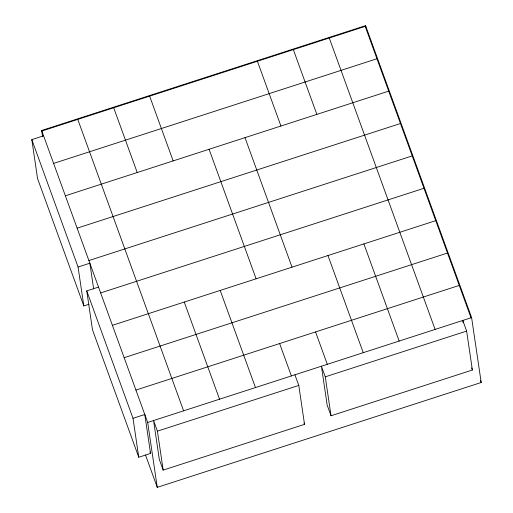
<?xml version="1.0" encoding="UTF-8"?>
<svg xmlns="http://www.w3.org/2000/svg" width="513" height="513" viewBox="0 0 513 513"><rect width="100%" height="100%" fill="white"/><g stroke="black" fill="none" stroke-linecap="round" stroke-linejoin="round"><path stroke-width="0.77" d="M42.592 136.83L41.662 130.494L365.589 25.65L471.607 317.605L481.194 382.506L157.26 487.35L145.512 454.993M41.854 131.027L365.782 26.182M88.973 304.286L83.818 305.953L37.558 178.556L31.806 139.619L43.586 135.804M53.608 163.41L376.952 58.751M65.369 195.786L388.713 91.134M77.13 228.17L400.467 123.511M88.884 260.553L412.228 155.894M83.818 305.953L78.072 267.017L89.852 263.207L93.642 288.902M138.76 457.243L133.008 418.307L144.788 414.491L150.54 453.428L138.76 457.243L92.494 329.84L86.742 290.903L98.522 287.094M100.644 292.929L423.988 188.277M112.405 325.313L435.742 220.654M124.159 357.689L447.503 253.037M135.919 390.072L459.263 285.414M157.26 487.35L147.68 422.455L471.607 317.605M298.778 385.41L304.523 424.354L163.172 470.1L157.42 431.164L298.778 385.41L294.917 374.798M466.631 331.084L472.377 370.02L331.026 415.774L325.28 376.837L466.631 331.084L462.777 320.465L463.117 322.805M365.192 26.375L471.017 317.797M480.373 380.248L481.194 382.506M471.607 367.898L472.377 370.02M329.269 38L435.095 329.429M293.34 49.626L316.854 114.393M363.89 243.912L399.165 341.055M257.411 61.259L280.932 126.018M327.967 255.538L363.242 352.681M245.002 137.644L292.038 267.17M315.553 331.93L327.313 364.313M325.28 376.837L321.42 366.218L327.172 405.155L331.026 415.774M209.08 149.277L256.109 278.796M279.63 343.556L291.384 375.939M304.01 422.936L304.523 424.354M149.636 96.143L173.15 160.902M220.186 290.429L255.461 387.571M113.706 107.768L137.221 172.535M184.257 302.054L219.532 399.197M77.777 119.401L183.603 410.823M157.42 431.164L153.567 420.545L159.319 459.488L163.172 470.1M41.662 130.494L147.68 422.455M149.995 451.927L150.54 453.428M31.806 139.619L78.072 267.017M86.742 290.903L133.008 418.307M365.589 25.65L365.827 27.234"/></g></svg>
